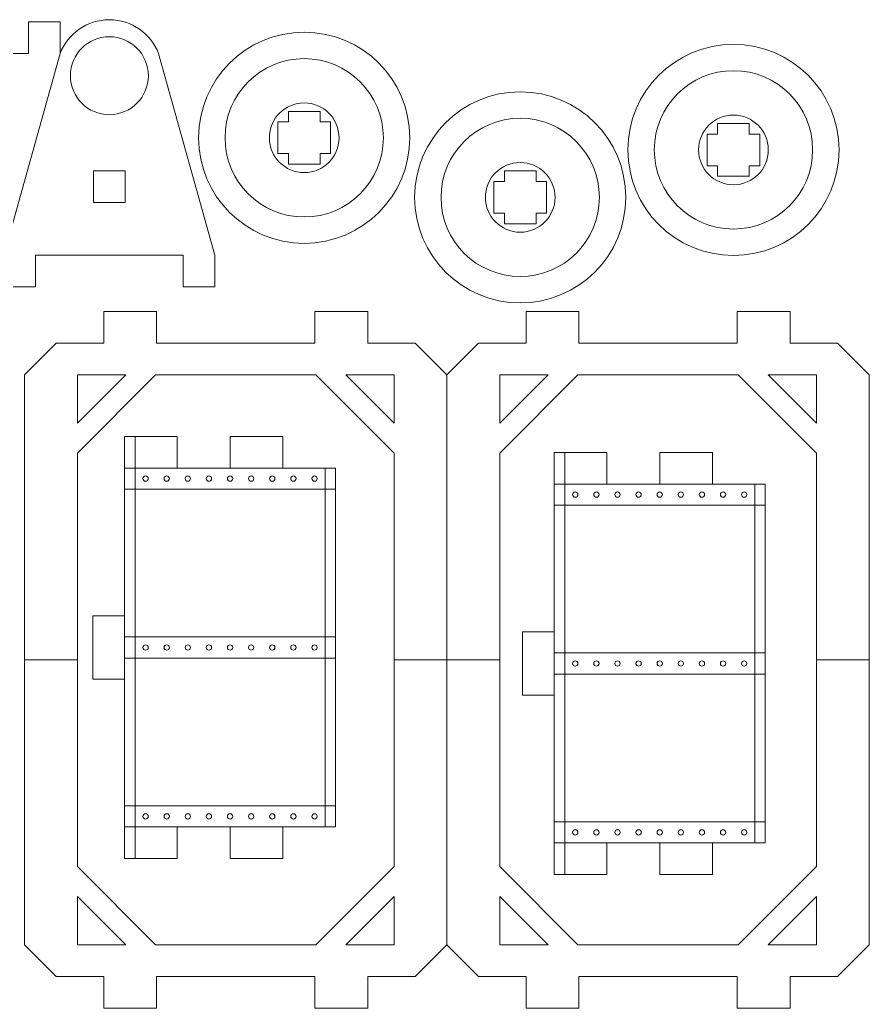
# Model space of a CAD drawing. Header units: millimetres. Extents: x -150 to 148, y 4 to 100.
# Drawn here: x 67.6 to 148, y 4.2 to 97.9 of the extents above; entities that cross this region are included whole.
import ezdxf

# ---------------------------------------------------------------- set-up
doc = ezdxf.new("R2010")
doc.units = ezdxf.units.MM
doc.header["$MEASUREMENT"] = 0
doc.layers.add('cut', color=7, linetype='Continuous')
doc.layers.add('cut light', color=7, linetype='Continuous')

msp = doc.modelspace()

# ---------------------------------------------------------------- linework, layer by layer
at = {"layer": 'cut', "lineweight": 0}
msp.add_lwpolyline([(74.5559, 80.5828), (77.5559, 80.5828), (77.5559, 83.5828), (74.5559, 83.5828), (74.5559, 80.5828)], close=True, dxfattribs=at)
for centre in [(94.5099, 86.7027), (135.1683, 85.5555), (114.971, 81.0582)]:
    msp.add_ellipse(centre, major_axis=(0, 10), ratio=1, dxfattribs=at)
for points, knots in [([(66.0554, 75.5828), (65.3322, 73.7119), (63.5164, 72.3848), (61.3903, 72.3848), (61.3903, 72.3848), (59.2643, 72.3848), (57.4484, 73.7119), (56.7252, 75.5828), (56.7252, 75.5828), (56.7252, 75.5828), (56.7247, 75.5828), (56.7247, 75.5828), (56.7247, 75.5828), (56.7247, 75.5828), (51.3903, 94.6848), (51.3903, 94.6848), (51.3903, 94.6848), (51.3903, 94.6848), (51.3903, 97.6848), (51.3903, 97.6848), (51.3903, 97.6848), (51.3903, 97.6848), (54.3903, 97.6848), (54.3903, 97.6848), (54.3903, 97.6848), (54.3903, 97.6848), (54.3903, 94.6848), (54.3903, 94.6848), (54.3903, 94.6848), (54.3903, 94.6848), (68.3903, 94.6848), (68.3903, 94.6848), (68.3903, 94.6848), (68.3903, 94.6848), (68.3903, 97.6848), (68.3903, 97.6848), (68.3903, 97.6848), (68.3903, 97.6848), (71.3903, 97.6848), (71.3903, 97.6848), (71.3903, 97.6848), (71.3903, 97.6848), (71.3903, 94.6848), (71.3903, 94.6848), (71.3903, 94.6848), (71.3903, 94.6848), (66.0559, 75.5828), (66.0559, 75.5828), (66.0559, 75.5828), (66.0559, 75.5828), (66.0554, 75.5828), (66.0554, 75.5828)], [0, 0, 0, 0, 0.0714286, 0.0714286, 0.0714286, 0.0714286, 0.1428571, 0.1428571, 0.1428571, 0.1428571, 0.2142857, 0.2142857, 0.2142857, 0.2142857, 0.2857143, 0.2857143, 0.2857143, 0.2857143, 0.3571429, 0.3571429, 0.3571429, 0.3571429, 0.4285714, 0.4285714, 0.4285714, 0.4285714, 0.5, 0.5, 0.5, 0.5, 0.5714286, 0.5714286, 0.5714286, 0.5714286, 0.6428571, 0.6428571, 0.6428571, 0.6428571, 0.7142857, 0.7142857, 0.7142857, 0.7142857, 0.7857143, 0.7857143, 0.7857143, 0.7857143, 0.8571429, 0.8571429, 0.8571429, 0.8571429, 1, 1, 1, 1]), ([(71.3908, 94.6848), (72.114, 96.5557), (73.9298, 97.8828), (76.0559, 97.8828), (76.0559, 97.8828), (78.1819, 97.8828), (79.9978, 96.5557), (80.721, 94.6848), (80.721, 94.6848), (80.721, 94.6848), (80.7215, 94.6848), (80.7215, 94.6848), (80.7215, 94.6848), (80.7215, 94.6848), (86.0559, 75.5828), (86.0559, 75.5828), (86.0559, 75.5828), (86.0559, 75.5828), (86.0559, 72.5828), (86.0559, 72.5828), (86.0559, 72.5828), (86.0559, 72.5828), (83.0559, 72.5828), (83.0559, 72.5828), (83.0559, 72.5828), (83.0559, 72.5828), (83.0559, 75.5828), (83.0559, 75.5828), (83.0559, 75.5828), (83.0559, 75.5828), (69.0559, 75.5828), (69.0559, 75.5828), (69.0559, 75.5828), (69.0559, 75.5828), (69.0559, 72.5828), (69.0559, 72.5828), (69.0559, 72.5828), (69.0559, 72.5828), (66.0559, 72.5828), (66.0559, 72.5828), (66.0559, 72.5828), (66.0559, 72.5828), (66.0559, 75.5828), (66.0559, 75.5828), (66.0559, 75.5828), (66.0559, 75.5828), (71.3903, 94.6848), (71.3903, 94.6848), (71.3903, 94.6848), (71.3903, 94.6848), (71.3908, 94.6848), (71.3908, 94.6848)], [0, 0, 0, 0, 0.0714286, 0.0714286, 0.0714286, 0.0714286, 0.1428571, 0.1428571, 0.1428571, 0.1428571, 0.2142857, 0.2142857, 0.2142857, 0.2142857, 0.2857143, 0.2857143, 0.2857143, 0.2857143, 0.3571429, 0.3571429, 0.3571429, 0.3571429, 0.4285714, 0.4285714, 0.4285714, 0.4285714, 0.5, 0.5, 0.5, 0.5, 0.5714286, 0.5714286, 0.5714286, 0.5714286, 0.6428571, 0.6428571, 0.6428571, 0.6428571, 0.7142857, 0.7142857, 0.7142857, 0.7142857, 0.7857143, 0.7857143, 0.7857143, 0.7857143, 0.8571429, 0.8571429, 0.8571429, 0.8571429, 1, 1, 1, 1]), ([(76.0559, 88.8878), (74.0153, 88.8878), (72.3609, 90.542), (72.3609, 92.5828), (72.3609, 92.5828), (72.3609, 94.6236), (74.0153, 96.2778), (76.0559, 96.2778), (76.0559, 96.2778), (78.0965, 96.2778), (79.7509, 94.6236), (79.7509, 92.5828), (79.7509, 92.5828), (79.7509, 90.542), (78.0965, 88.8878), (76.0559, 88.8878)], [0, 0, 0, 0, 0.2, 0.2, 0.2, 0.2, 0.4, 0.4, 0.4, 0.4, 0.6, 0.6, 0.6, 0.6, 1, 1, 1, 1]), ([(93.0099, 89.2027), (93.0099, 89.2027), (96.0099, 89.2027), (96.0099, 89.2027), (96.0099, 89.2027), (96.0099, 89.2027), (96.0099, 88.2027), (96.0099, 88.2027), (96.0099, 88.2027), (96.0099, 88.2027), (97.0099, 88.2027), (97.0099, 88.2027), (97.0099, 88.2027), (97.0099, 88.2027), (97.0099, 85.2027), (97.0099, 85.2027), (97.0099, 85.2027), (97.0099, 85.2027), (96.0099, 85.2027), (96.0099, 85.2027), (96.0099, 85.2027), (96.0099, 85.2027), (96.0099, 84.2027), (96.0099, 84.2027), (96.0099, 84.2027), (96.0099, 84.2027), (93.0099, 84.2027), (93.0099, 84.2027), (93.0099, 84.2027), (93.0099, 84.2027), (93.0099, 85.2027), (93.0099, 85.2027), (93.0099, 85.2027), (93.0099, 85.2027), (92.0099, 85.2027), (92.0099, 85.2027), (92.0099, 85.2027), (92.0099, 85.2027), (92.0099, 88.2027), (92.0099, 88.2027), (92.0099, 88.2027), (92.0099, 88.2027), (93.0099, 88.2027), (93.0099, 88.2027), (93.0099, 88.2027), (93.0099, 88.2027), (93.0099, 89.2027), (93.0099, 89.2027)], [0, 0, 0, 0, 0.0769231, 0.0769231, 0.0769231, 0.0769231, 0.1538462, 0.1538462, 0.1538462, 0.1538462, 0.2307692, 0.2307692, 0.2307692, 0.2307692, 0.3076923, 0.3076923, 0.3076923, 0.3076923, 0.3846154, 0.3846154, 0.3846154, 0.3846154, 0.4615385, 0.4615385, 0.4615385, 0.4615385, 0.5384615, 0.5384615, 0.5384615, 0.5384615, 0.6153846, 0.6153846, 0.6153846, 0.6153846, 0.6923077, 0.6923077, 0.6923077, 0.6923077, 0.7692308, 0.7692308, 0.7692308, 0.7692308, 0.8461538, 0.8461538, 0.8461538, 0.8461538, 1, 1, 1, 1]), ([(133.6683, 88.0555), (133.6683, 88.0555), (136.6683, 88.0555), (136.6683, 88.0555), (136.6683, 88.0555), (136.6683, 88.0555), (136.6683, 87.0555), (136.6683, 87.0555), (136.6683, 87.0555), (136.6683, 87.0555), (137.6683, 87.0555), (137.6683, 87.0555), (137.6683, 87.0555), (137.6683, 87.0555), (137.6683, 84.0555), (137.6683, 84.0555), (137.6683, 84.0555), (137.6683, 84.0555), (136.6683, 84.0555), (136.6683, 84.0555), (136.6683, 84.0555), (136.6683, 84.0555), (136.6683, 83.0555), (136.6683, 83.0555), (136.6683, 83.0555), (136.6683, 83.0555), (133.6683, 83.0555), (133.6683, 83.0555), (133.6683, 83.0555), (133.6683, 83.0555), (133.6683, 84.0555), (133.6683, 84.0555), (133.6683, 84.0555), (133.6683, 84.0555), (132.6683, 84.0555), (132.6683, 84.0555), (132.6683, 84.0555), (132.6683, 84.0555), (132.6683, 87.0555), (132.6683, 87.0555), (132.6683, 87.0555), (132.6683, 87.0555), (133.6683, 87.0555), (133.6683, 87.0555), (133.6683, 87.0555), (133.6683, 87.0555), (133.6683, 88.0555), (133.6683, 88.0555)], [0, 0, 0, 0, 0.0769231, 0.0769231, 0.0769231, 0.0769231, 0.1538462, 0.1538462, 0.1538462, 0.1538462, 0.2307692, 0.2307692, 0.2307692, 0.2307692, 0.3076923, 0.3076923, 0.3076923, 0.3076923, 0.3846154, 0.3846154, 0.3846154, 0.3846154, 0.4615385, 0.4615385, 0.4615385, 0.4615385, 0.5384615, 0.5384615, 0.5384615, 0.5384615, 0.6153846, 0.6153846, 0.6153846, 0.6153846, 0.6923077, 0.6923077, 0.6923077, 0.6923077, 0.7692308, 0.7692308, 0.7692308, 0.7692308, 0.8461538, 0.8461538, 0.8461538, 0.8461538, 1, 1, 1, 1]), ([(113.471, 83.5582), (113.471, 83.5582), (116.471, 83.5582), (116.471, 83.5582), (116.471, 83.5582), (116.471, 83.5582), (116.471, 82.5582), (116.471, 82.5582), (116.471, 82.5582), (116.471, 82.5582), (117.471, 82.5582), (117.471, 82.5582), (117.471, 82.5582), (117.471, 82.5582), (117.471, 79.5582), (117.471, 79.5582), (117.471, 79.5582), (117.471, 79.5582), (116.471, 79.5582), (116.471, 79.5582), (116.471, 79.5582), (116.471, 79.5582), (116.471, 78.5582), (116.471, 78.5582), (116.471, 78.5582), (116.471, 78.5582), (113.471, 78.5582), (113.471, 78.5582), (113.471, 78.5582), (113.471, 78.5582), (113.471, 79.5582), (113.471, 79.5582), (113.471, 79.5582), (113.471, 79.5582), (112.471, 79.5582), (112.471, 79.5582), (112.471, 79.5582), (112.471, 79.5582), (112.471, 82.5582), (112.471, 82.5582), (112.471, 82.5582), (112.471, 82.5582), (113.471, 82.5582), (113.471, 82.5582), (113.471, 82.5582), (113.471, 82.5582), (113.471, 83.5582), (113.471, 83.5582)], [0, 0, 0, 0, 0.0769231, 0.0769231, 0.0769231, 0.0769231, 0.1538462, 0.1538462, 0.1538462, 0.1538462, 0.2307692, 0.2307692, 0.2307692, 0.2307692, 0.3076923, 0.3076923, 0.3076923, 0.3076923, 0.3846154, 0.3846154, 0.3846154, 0.3846154, 0.4615385, 0.4615385, 0.4615385, 0.4615385, 0.5384615, 0.5384615, 0.5384615, 0.5384615, 0.6153846, 0.6153846, 0.6153846, 0.6153846, 0.6923077, 0.6923077, 0.6923077, 0.6923077, 0.7692308, 0.7692308, 0.7692308, 0.7692308, 0.8461538, 0.8461538, 0.8461538, 0.8461538, 1, 1, 1, 1]), ([(108.0276, 37.2398), (108.0276, 37.2398), (103.0276, 37.2398), (103.0276, 37.2398), (103.0276, 37.2398), (103.0276, 37.2398), (103.0276, 56.8256), (103.0276, 56.8256), (103.0276, 56.8256), (103.0276, 56.8256), (95.6134, 64.2398), (95.6134, 64.2398), (95.6134, 64.2398), (95.6134, 64.2398), (80.4418, 64.2398), (80.4418, 64.2398), (80.4418, 64.2398), (80.4418, 64.2398), (73.0276, 56.8256), (73.0276, 56.8256), (73.0276, 56.8256), (73.0276, 56.8256), (73.0276, 37.2398), (73.0276, 37.2398), (73.0276, 37.2398), (73.0276, 37.2398), (68.0276, 37.2398), (68.0276, 37.2398), (68.0276, 37.2398), (68.0276, 37.2398), (68.0276, 64.2398), (68.0276, 64.2398), (68.0276, 64.2398), (68.0276, 64.2398), (71.0276, 67.2398), (71.0276, 67.2398), (71.0276, 67.2398), (71.0276, 67.2398), (73.0276, 67.2398), (73.0276, 67.2398), (73.0276, 67.2398), (73.0276, 67.2398), (75.5276, 67.2398), (75.5276, 67.2398), (75.5276, 67.2398), (75.5276, 67.2398), (75.5276, 70.2398), (75.5276, 70.2398), (75.5276, 70.2398), (75.5276, 70.2398), (80.5276, 70.2398), (80.5276, 70.2398), (80.5276, 70.2398), (80.5276, 70.2398), (80.5276, 67.2398), (80.5276, 67.2398), (80.5276, 67.2398), (80.5276, 67.2398), (95.5276, 67.2398), (95.5276, 67.2398), (95.5276, 67.2398), (95.5276, 67.2398), (95.5276, 70.2398), (95.5276, 70.2398), (95.5276, 70.2398), (95.5276, 70.2398), (100.5276, 70.2398), (100.5276, 70.2398), (100.5276, 70.2398), (100.5276, 70.2398), (100.5276, 67.2398), (100.5276, 67.2398), (100.5276, 67.2398), (100.5276, 67.2398), (103.0276, 67.2398), (103.0276, 67.2398), (103.0276, 67.2398), (103.0276, 67.2398), (105.0276, 67.2398), (105.0276, 67.2398), (105.0276, 67.2398), (105.0276, 67.2398), (108.0276, 64.2398), (108.0276, 64.2398), (108.0276, 64.2398), (108.0276, 64.2398), (108.0276, 37.2398), (108.0276, 37.2398)], [0, 0, 0, 0, 0.0434783, 0.0434783, 0.0434783, 0.0434783, 0.0869565, 0.0869565, 0.0869565, 0.0869565, 0.1304348, 0.1304348, 0.1304348, 0.1304348, 0.173913, 0.173913, 0.173913, 0.173913, 0.2173913, 0.2173913, 0.2173913, 0.2173913, 0.2608696, 0.2608696, 0.2608696, 0.2608696, 0.3043478, 0.3043478, 0.3043478, 0.3043478, 0.3478261, 0.3478261, 0.3478261, 0.3478261, 0.3913043, 0.3913043, 0.3913043, 0.3913043, 0.4347826, 0.4347826, 0.4347826, 0.4347826, 0.4782609, 0.4782609, 0.4782609, 0.4782609, 0.5217391, 0.5217391, 0.5217391, 0.5217391, 0.5652174, 0.5652174, 0.5652174, 0.5652174, 0.6086957, 0.6086957, 0.6086957, 0.6086957, 0.6521739, 0.6521739, 0.6521739, 0.6521739, 0.6956522, 0.6956522, 0.6956522, 0.6956522, 0.7391304, 0.7391304, 0.7391304, 0.7391304, 0.7826087, 0.7826087, 0.7826087, 0.7826087, 0.826087, 0.826087, 0.826087, 0.826087, 0.8695652, 0.8695652, 0.8695652, 0.8695652, 0.9130435, 0.9130435, 0.9130435, 0.9130435, 1, 1, 1, 1]), ([(148.0277, 37.2397), (148.0277, 37.2397), (143.0277, 37.2397), (143.0277, 37.2397), (143.0277, 37.2397), (143.0277, 37.2397), (143.0277, 56.8255), (143.0277, 56.8255), (143.0277, 56.8255), (143.0277, 56.8255), (135.6135, 64.2397), (135.6135, 64.2397), (135.6135, 64.2397), (135.6135, 64.2397), (120.4419, 64.2397), (120.4419, 64.2397), (120.4419, 64.2397), (120.4419, 64.2397), (113.0277, 56.8255), (113.0277, 56.8255), (113.0277, 56.8255), (113.0277, 56.8255), (113.0277, 37.2397), (113.0277, 37.2397), (113.0277, 37.2397), (113.0277, 37.2397), (108.0277, 37.2397), (108.0277, 37.2397), (108.0277, 37.2397), (108.0277, 37.2397), (108.0277, 64.2397), (108.0277, 64.2397), (108.0277, 64.2397), (108.0277, 64.2397), (111.0277, 67.2397), (111.0277, 67.2397), (111.0277, 67.2397), (111.0277, 67.2397), (113.0277, 67.2397), (113.0277, 67.2397), (113.0277, 67.2397), (113.0277, 67.2397), (115.5277, 67.2397), (115.5277, 67.2397), (115.5277, 67.2397), (115.5277, 67.2397), (115.5277, 70.2397), (115.5277, 70.2397), (115.5277, 70.2397), (115.5277, 70.2397), (120.5277, 70.2397), (120.5277, 70.2397), (120.5277, 70.2397), (120.5277, 70.2397), (120.5277, 67.2397), (120.5277, 67.2397), (120.5277, 67.2397), (120.5277, 67.2397), (135.5277, 67.2397), (135.5277, 67.2397), (135.5277, 67.2397), (135.5277, 67.2397), (135.5277, 70.2397), (135.5277, 70.2397), (135.5277, 70.2397), (135.5277, 70.2397), (140.5277, 70.2397), (140.5277, 70.2397), (140.5277, 70.2397), (140.5277, 70.2397), (140.5277, 67.2397), (140.5277, 67.2397), (140.5277, 67.2397), (140.5277, 67.2397), (143.0277, 67.2397), (143.0277, 67.2397), (143.0277, 67.2397), (143.0277, 67.2397), (145.0277, 67.2397), (145.0277, 67.2397), (145.0277, 67.2397), (145.0277, 67.2397), (148.0277, 64.2397), (148.0277, 64.2397), (148.0277, 64.2397), (148.0277, 64.2397), (148.0277, 37.2397), (148.0277, 37.2397)], [0, 0, 0, 0, 0.0434783, 0.0434783, 0.0434783, 0.0434783, 0.0869565, 0.0869565, 0.0869565, 0.0869565, 0.1304348, 0.1304348, 0.1304348, 0.1304348, 0.173913, 0.173913, 0.173913, 0.173913, 0.2173913, 0.2173913, 0.2173913, 0.2173913, 0.2608696, 0.2608696, 0.2608696, 0.2608696, 0.3043478, 0.3043478, 0.3043478, 0.3043478, 0.3478261, 0.3478261, 0.3478261, 0.3478261, 0.3913043, 0.3913043, 0.3913043, 0.3913043, 0.4347826, 0.4347826, 0.4347826, 0.4347826, 0.4782609, 0.4782609, 0.4782609, 0.4782609, 0.5217391, 0.5217391, 0.5217391, 0.5217391, 0.5652174, 0.5652174, 0.5652174, 0.5652174, 0.6086957, 0.6086957, 0.6086957, 0.6086957, 0.6521739, 0.6521739, 0.6521739, 0.6521739, 0.6956522, 0.6956522, 0.6956522, 0.6956522, 0.7391304, 0.7391304, 0.7391304, 0.7391304, 0.7826087, 0.7826087, 0.7826087, 0.7826087, 0.826087, 0.826087, 0.826087, 0.826087, 0.8695652, 0.8695652, 0.8695652, 0.8695652, 0.9130435, 0.9130435, 0.9130435, 0.9130435, 1, 1, 1, 1]), ([(77.6134, 64.2398), (77.6134, 64.2398), (73.0276, 64.2398), (73.0276, 64.2398), (73.0276, 64.2398), (73.0276, 64.2398), (73.0276, 59.654), (73.0276, 59.654), (73.0276, 59.654), (73.0276, 59.654), (77.6134, 64.2398), (77.6134, 64.2398)], [0, 0, 0, 0, 0.25, 0.25, 0.25, 0.25, 0.5, 0.5, 0.5, 0.5, 1, 1, 1, 1]), ([(103.0276, 59.654), (103.0276, 59.654), (103.0276, 64.2398), (103.0276, 64.2398), (103.0276, 64.2398), (103.0276, 64.2398), (98.4418, 64.2398), (98.4418, 64.2398), (98.4418, 64.2398), (98.4418, 64.2398), (103.0276, 59.654), (103.0276, 59.654)], [0, 0, 0, 0, 0.25, 0.25, 0.25, 0.25, 0.5, 0.5, 0.5, 0.5, 1, 1, 1, 1]), ([(117.6135, 64.2397), (117.6135, 64.2397), (113.0277, 64.2397), (113.0277, 64.2397), (113.0277, 64.2397), (113.0277, 64.2397), (113.0277, 59.6539), (113.0277, 59.6539), (113.0277, 59.6539), (113.0277, 59.6539), (117.6135, 64.2397), (117.6135, 64.2397)], [0, 0, 0, 0, 0.25, 0.25, 0.25, 0.25, 0.5, 0.5, 0.5, 0.5, 1, 1, 1, 1]), ([(143.0277, 59.6539), (143.0277, 59.6539), (143.0277, 64.2397), (143.0277, 64.2397), (143.0277, 64.2397), (143.0277, 64.2397), (138.4419, 64.2397), (138.4419, 64.2397), (138.4419, 64.2397), (138.4419, 64.2397), (143.0277, 59.6539), (143.0277, 59.6539)], [0, 0, 0, 0, 0.25, 0.25, 0.25, 0.25, 0.5, 0.5, 0.5, 0.5, 1, 1, 1, 1]), ([(74.49, 41.4137), (74.49, 41.4137), (77.49, 41.4137), (77.49, 41.4137), (77.49, 41.4137), (77.49, 41.4137), (77.49, 58.4137), (77.49, 58.4137), (77.49, 58.4137), (77.49, 58.4137), (82.49, 58.4137), (82.49, 58.4137), (82.49, 58.4137), (82.49, 58.4137), (82.49, 55.4137), (82.49, 55.4137), (82.49, 55.4137), (82.49, 55.4137), (87.49, 55.4137), (87.49, 55.4137), (87.49, 55.4137), (87.49, 55.4137), (87.49, 58.4137), (87.49, 58.4137), (87.49, 58.4137), (87.49, 58.4137), (92.49, 58.4137), (92.49, 58.4137), (92.49, 58.4137), (92.49, 58.4137), (92.49, 55.4137), (92.49, 55.4137), (92.49, 55.4137), (92.49, 55.4137), (97.49, 55.4137), (97.49, 55.4137), (97.49, 55.4137), (97.49, 55.4137), (97.49, 21.4137), (97.49, 21.4137), (97.49, 21.4137), (97.49, 21.4137), (92.49, 21.4137), (92.49, 21.4137), (92.49, 21.4137), (92.49, 21.4137), (92.49, 18.4137), (92.49, 18.4137), (92.49, 18.4137), (92.49, 18.4137), (87.49, 18.4137), (87.49, 18.4137), (87.49, 18.4137), (87.49, 18.4137), (87.49, 21.4137), (87.49, 21.4137), (87.49, 21.4137), (87.49, 21.4137), (82.49, 21.4137), (82.49, 21.4137), (82.49, 21.4137), (82.49, 21.4137), (82.49, 18.4137), (82.49, 18.4137), (82.49, 18.4137), (82.49, 18.4137), (77.49, 18.4137), (77.49, 18.4137), (77.49, 18.4137), (77.49, 18.4137), (77.49, 35.4137), (77.49, 35.4137), (77.49, 35.4137), (77.49, 35.4137), (74.49, 35.4137), (74.49, 35.4137), (74.49, 35.4137), (74.49, 35.4137), (74.49, 41.4137), (74.49, 41.4137)], [0, 0, 0, 0, 0.047619, 0.047619, 0.047619, 0.047619, 0.0952381, 0.0952381, 0.0952381, 0.0952381, 0.1428571, 0.1428571, 0.1428571, 0.1428571, 0.1904762, 0.1904762, 0.1904762, 0.1904762, 0.2380952, 0.2380952, 0.2380952, 0.2380952, 0.2857143, 0.2857143, 0.2857143, 0.2857143, 0.3333333, 0.3333333, 0.3333333, 0.3333333, 0.3809524, 0.3809524, 0.3809524, 0.3809524, 0.4285714, 0.4285714, 0.4285714, 0.4285714, 0.4761905, 0.4761905, 0.4761905, 0.4761905, 0.5238095, 0.5238095, 0.5238095, 0.5238095, 0.5714286, 0.5714286, 0.5714286, 0.5714286, 0.6190476, 0.6190476, 0.6190476, 0.6190476, 0.6666667, 0.6666667, 0.6666667, 0.6666667, 0.7142857, 0.7142857, 0.7142857, 0.7142857, 0.7619048, 0.7619048, 0.7619048, 0.7619048, 0.8095238, 0.8095238, 0.8095238, 0.8095238, 0.8571429, 0.8571429, 0.8571429, 0.8571429, 0.9047619, 0.9047619, 0.9047619, 0.9047619, 1, 1, 1, 1]), ([(115.1846, 39.8997), (115.1846, 39.8997), (118.1846, 39.8997), (118.1846, 39.8997), (118.1846, 39.8997), (118.1846, 39.8997), (118.1846, 56.8997), (118.1846, 56.8997), (118.1846, 56.8997), (118.1846, 56.8997), (123.1846, 56.8997), (123.1846, 56.8997), (123.1846, 56.8997), (123.1846, 56.8997), (123.1846, 53.8997), (123.1846, 53.8997), (123.1846, 53.8997), (123.1846, 53.8997), (128.1846, 53.8997), (128.1846, 53.8997), (128.1846, 53.8997), (128.1846, 53.8997), (128.1846, 56.8997), (128.1846, 56.8997), (128.1846, 56.8997), (128.1846, 56.8997), (133.1846, 56.8997), (133.1846, 56.8997), (133.1846, 56.8997), (133.1846, 56.8997), (133.1846, 53.8997), (133.1846, 53.8997), (133.1846, 53.8997), (133.1846, 53.8997), (138.1846, 53.8997), (138.1846, 53.8997), (138.1846, 53.8997), (138.1846, 53.8997), (138.1846, 19.8997), (138.1846, 19.8997), (138.1846, 19.8997), (138.1846, 19.8997), (133.1846, 19.8997), (133.1846, 19.8997), (133.1846, 19.8997), (133.1846, 19.8997), (133.1846, 16.8997), (133.1846, 16.8997), (133.1846, 16.8997), (133.1846, 16.8997), (128.1846, 16.8997), (128.1846, 16.8997), (128.1846, 16.8997), (128.1846, 16.8997), (128.1846, 19.8997), (128.1846, 19.8997), (128.1846, 19.8997), (128.1846, 19.8997), (123.1846, 19.8997), (123.1846, 19.8997), (123.1846, 19.8997), (123.1846, 19.8997), (123.1846, 16.8997), (123.1846, 16.8997), (123.1846, 16.8997), (123.1846, 16.8997), (118.1846, 16.8997), (118.1846, 16.8997), (118.1846, 16.8997), (118.1846, 16.8997), (118.1846, 33.8997), (118.1846, 33.8997), (118.1846, 33.8997), (118.1846, 33.8997), (115.1846, 33.8997), (115.1846, 33.8997), (115.1846, 33.8997), (115.1846, 33.8997), (115.1846, 39.8997), (115.1846, 39.8997)], [0, 0, 0, 0, 0.047619, 0.047619, 0.047619, 0.047619, 0.0952381, 0.0952381, 0.0952381, 0.0952381, 0.1428571, 0.1428571, 0.1428571, 0.1428571, 0.1904762, 0.1904762, 0.1904762, 0.1904762, 0.2380952, 0.2380952, 0.2380952, 0.2380952, 0.2857143, 0.2857143, 0.2857143, 0.2857143, 0.3333333, 0.3333333, 0.3333333, 0.3333333, 0.3809524, 0.3809524, 0.3809524, 0.3809524, 0.4285714, 0.4285714, 0.4285714, 0.4285714, 0.4761905, 0.4761905, 0.4761905, 0.4761905, 0.5238095, 0.5238095, 0.5238095, 0.5238095, 0.5714286, 0.5714286, 0.5714286, 0.5714286, 0.6190476, 0.6190476, 0.6190476, 0.6190476, 0.6666667, 0.6666667, 0.6666667, 0.6666667, 0.7142857, 0.7142857, 0.7142857, 0.7142857, 0.7619048, 0.7619048, 0.7619048, 0.7619048, 0.8095238, 0.8095238, 0.8095238, 0.8095238, 0.8571429, 0.8571429, 0.8571429, 0.8571429, 0.9047619, 0.9047619, 0.9047619, 0.9047619, 1, 1, 1, 1]), ([(68.0276, 37.2398), (68.0276, 37.2398), (73.0276, 37.2398), (73.0276, 37.2398), (73.0276, 37.2398), (73.0276, 37.2398), (73.0276, 17.654), (73.0276, 17.654), (73.0276, 17.654), (73.0276, 17.654), (80.4418, 10.2398), (80.4418, 10.2398), (80.4418, 10.2398), (80.4418, 10.2398), (95.6134, 10.2398), (95.6134, 10.2398), (95.6134, 10.2398), (95.6134, 10.2398), (103.0276, 17.654), (103.0276, 17.654), (103.0276, 17.654), (103.0276, 17.654), (103.0276, 37.2398), (103.0276, 37.2398), (103.0276, 37.2398), (103.0276, 37.2398), (108.0276, 37.2398), (108.0276, 37.2398), (108.0276, 37.2398), (108.0276, 37.2398), (108.0276, 10.2398), (108.0276, 10.2398), (108.0276, 10.2398), (108.0276, 10.2398), (105.0276, 7.2398), (105.0276, 7.2398), (105.0276, 7.2398), (105.0276, 7.2398), (103.0276, 7.2398), (103.0276, 7.2398), (103.0276, 7.2398), (103.0276, 7.2398), (100.5276, 7.2398), (100.5276, 7.2398), (100.5276, 7.2398), (100.5276, 7.2398), (100.5276, 4.2398), (100.5276, 4.2398), (100.5276, 4.2398), (100.5276, 4.2398), (95.5276, 4.2398), (95.5276, 4.2398), (95.5276, 4.2398), (95.5276, 4.2398), (95.5276, 7.2398), (95.5276, 7.2398), (95.5276, 7.2398), (95.5276, 7.2398), (80.5276, 7.2398), (80.5276, 7.2398), (80.5276, 7.2398), (80.5276, 7.2398), (80.5276, 4.2398), (80.5276, 4.2398), (80.5276, 4.2398), (80.5276, 4.2398), (75.5276, 4.2398), (75.5276, 4.2398), (75.5276, 4.2398), (75.5276, 4.2398), (75.5276, 7.2398), (75.5276, 7.2398), (75.5276, 7.2398), (75.5276, 7.2398), (73.0276, 7.2398), (73.0276, 7.2398), (73.0276, 7.2398), (73.0276, 7.2398), (71.0276, 7.2398), (71.0276, 7.2398), (71.0276, 7.2398), (71.0276, 7.2398), (68.0276, 10.2398), (68.0276, 10.2398), (68.0276, 10.2398), (68.0276, 10.2398), (68.0276, 37.2398), (68.0276, 37.2398)], [0, 0, 0, 0, 0.0434783, 0.0434783, 0.0434783, 0.0434783, 0.0869565, 0.0869565, 0.0869565, 0.0869565, 0.1304348, 0.1304348, 0.1304348, 0.1304348, 0.173913, 0.173913, 0.173913, 0.173913, 0.2173913, 0.2173913, 0.2173913, 0.2173913, 0.2608696, 0.2608696, 0.2608696, 0.2608696, 0.3043478, 0.3043478, 0.3043478, 0.3043478, 0.3478261, 0.3478261, 0.3478261, 0.3478261, 0.3913043, 0.3913043, 0.3913043, 0.3913043, 0.4347826, 0.4347826, 0.4347826, 0.4347826, 0.4782609, 0.4782609, 0.4782609, 0.4782609, 0.5217391, 0.5217391, 0.5217391, 0.5217391, 0.5652174, 0.5652174, 0.5652174, 0.5652174, 0.6086957, 0.6086957, 0.6086957, 0.6086957, 0.6521739, 0.6521739, 0.6521739, 0.6521739, 0.6956522, 0.6956522, 0.6956522, 0.6956522, 0.7391304, 0.7391304, 0.7391304, 0.7391304, 0.7826087, 0.7826087, 0.7826087, 0.7826087, 0.826087, 0.826087, 0.826087, 0.826087, 0.8695652, 0.8695652, 0.8695652, 0.8695652, 0.9130435, 0.9130435, 0.9130435, 0.9130435, 1, 1, 1, 1]), ([(108.0277, 37.2397), (108.0277, 37.2397), (113.0277, 37.2397), (113.0277, 37.2397), (113.0277, 37.2397), (113.0277, 37.2397), (113.0277, 17.6539), (113.0277, 17.6539), (113.0277, 17.6539), (113.0277, 17.6539), (120.4419, 10.2397), (120.4419, 10.2397), (120.4419, 10.2397), (120.4419, 10.2397), (135.6135, 10.2397), (135.6135, 10.2397), (135.6135, 10.2397), (135.6135, 10.2397), (143.0277, 17.6539), (143.0277, 17.6539), (143.0277, 17.6539), (143.0277, 17.6539), (143.0277, 37.2397), (143.0277, 37.2397), (143.0277, 37.2397), (143.0277, 37.2397), (148.0277, 37.2397), (148.0277, 37.2397), (148.0277, 37.2397), (148.0277, 37.2397), (148.0277, 10.2397), (148.0277, 10.2397), (148.0277, 10.2397), (148.0277, 10.2397), (145.0277, 7.2397), (145.0277, 7.2397), (145.0277, 7.2397), (145.0277, 7.2397), (143.0277, 7.2397), (143.0277, 7.2397), (143.0277, 7.2397), (143.0277, 7.2397), (140.5277, 7.2397), (140.5277, 7.2397), (140.5277, 7.2397), (140.5277, 7.2397), (140.5277, 4.2397), (140.5277, 4.2397), (140.5277, 4.2397), (140.5277, 4.2397), (135.5277, 4.2397), (135.5277, 4.2397), (135.5277, 4.2397), (135.5277, 4.2397), (135.5277, 7.2397), (135.5277, 7.2397), (135.5277, 7.2397), (135.5277, 7.2397), (120.5277, 7.2397), (120.5277, 7.2397), (120.5277, 7.2397), (120.5277, 7.2397), (120.5277, 4.2397), (120.5277, 4.2397), (120.5277, 4.2397), (120.5277, 4.2397), (115.5277, 4.2397), (115.5277, 4.2397), (115.5277, 4.2397), (115.5277, 4.2397), (115.5277, 7.2397), (115.5277, 7.2397), (115.5277, 7.2397), (115.5277, 7.2397), (113.0277, 7.2397), (113.0277, 7.2397), (113.0277, 7.2397), (113.0277, 7.2397), (111.0277, 7.2397), (111.0277, 7.2397), (111.0277, 7.2397), (111.0277, 7.2397), (108.0277, 10.2397), (108.0277, 10.2397), (108.0277, 10.2397), (108.0277, 10.2397), (108.0277, 37.2397), (108.0277, 37.2397)], [0, 0, 0, 0, 0.0434783, 0.0434783, 0.0434783, 0.0434783, 0.0869565, 0.0869565, 0.0869565, 0.0869565, 0.1304348, 0.1304348, 0.1304348, 0.1304348, 0.173913, 0.173913, 0.173913, 0.173913, 0.2173913, 0.2173913, 0.2173913, 0.2173913, 0.2608696, 0.2608696, 0.2608696, 0.2608696, 0.3043478, 0.3043478, 0.3043478, 0.3043478, 0.3478261, 0.3478261, 0.3478261, 0.3478261, 0.3913043, 0.3913043, 0.3913043, 0.3913043, 0.4347826, 0.4347826, 0.4347826, 0.4347826, 0.4782609, 0.4782609, 0.4782609, 0.4782609, 0.5217391, 0.5217391, 0.5217391, 0.5217391, 0.5652174, 0.5652174, 0.5652174, 0.5652174, 0.6086957, 0.6086957, 0.6086957, 0.6086957, 0.6521739, 0.6521739, 0.6521739, 0.6521739, 0.6956522, 0.6956522, 0.6956522, 0.6956522, 0.7391304, 0.7391304, 0.7391304, 0.7391304, 0.7826087, 0.7826087, 0.7826087, 0.7826087, 0.826087, 0.826087, 0.826087, 0.826087, 0.8695652, 0.8695652, 0.8695652, 0.8695652, 0.9130435, 0.9130435, 0.9130435, 0.9130435, 1, 1, 1, 1]), ([(73.0276, 14.8256), (73.0276, 14.8256), (73.0276, 10.2398), (73.0276, 10.2398), (73.0276, 10.2398), (73.0276, 10.2398), (77.6134, 10.2398), (77.6134, 10.2398), (77.6134, 10.2398), (77.6134, 10.2398), (73.0276, 14.8256), (73.0276, 14.8256)], [0, 0, 0, 0, 0.25, 0.25, 0.25, 0.25, 0.5, 0.5, 0.5, 0.5, 1, 1, 1, 1]), ([(98.4418, 10.2398), (98.4418, 10.2398), (103.0276, 10.2398), (103.0276, 10.2398), (103.0276, 10.2398), (103.0276, 10.2398), (103.0276, 14.8256), (103.0276, 14.8256), (103.0276, 14.8256), (103.0276, 14.8256), (98.4418, 10.2398), (98.4418, 10.2398)], [0, 0, 0, 0, 0.25, 0.25, 0.25, 0.25, 0.5, 0.5, 0.5, 0.5, 1, 1, 1, 1]), ([(113.0277, 14.8255), (113.0277, 14.8255), (113.0277, 10.2397), (113.0277, 10.2397), (113.0277, 10.2397), (113.0277, 10.2397), (117.6135, 10.2397), (117.6135, 10.2397), (117.6135, 10.2397), (117.6135, 10.2397), (113.0277, 14.8255), (113.0277, 14.8255)], [0, 0, 0, 0, 0.25, 0.25, 0.25, 0.25, 0.5, 0.5, 0.5, 0.5, 1, 1, 1, 1]), ([(138.4419, 10.2397), (138.4419, 10.2397), (143.0277, 10.2397), (143.0277, 10.2397), (143.0277, 10.2397), (143.0277, 10.2397), (143.0277, 14.8255), (143.0277, 14.8255), (143.0277, 14.8255), (143.0277, 14.8255), (138.4419, 10.2397), (138.4419, 10.2397)], [0, 0, 0, 0, 0.25, 0.25, 0.25, 0.25, 0.5, 0.5, 0.5, 0.5, 1, 1, 1, 1])]:
    msp.add_open_spline(points, degree=3, knots=knots, dxfattribs=at)
at = {"layer": 'cut light', "color": 5, "lineweight": 0}
msp.add_lwpolyline([(118.1846, 16.8997), (119.1846, 16.8997), (119.1846, 56.8997), (118.1846, 56.8997), (118.1846, 16.8997)], close=True, dxfattribs=at)
for centre, major_axis in [((94.5099, 86.7027), (0, 7.5)), ((135.1683, 85.5555), (0, 7.5)), ((94.5099, 86.7027), (0, 3.2999)), ((114.971, 81.0582), (0, 7.5)), ((135.1683, 85.5555), (0, 3.2999)), ((114.971, 81.0582), (0, 3.2999))]:
    msp.add_ellipse(centre, major_axis=major_axis, ratio=1, dxfattribs=at)
for points in [[(78.49, 58.4137), (78.49, 58.4137), (77.49, 58.4137), (77.49, 58.4137), (77.49, 58.4137), (77.49, 58.4137), (77.49, 18.4137), (77.49, 18.4137), (77.49, 18.4137), (77.49, 18.4137), (78.49, 18.4137), (78.49, 18.4137), (78.49, 18.4137), (78.49, 18.4137), (78.49, 58.4137), (78.49, 58.4137)], [(77.49, 55.4137), (77.49, 55.4137), (97.49, 55.4137), (97.49, 55.4137), (97.49, 55.4137), (97.49, 55.4137), (97.49, 53.4137), (97.49, 53.4137), (97.49, 53.4137), (97.49, 53.4137), (77.49, 53.4137), (77.49, 53.4137), (77.49, 53.4137), (77.49, 53.4137), (77.49, 55.4137), (77.49, 55.4137)], [(97.49, 55.4137), (97.49, 55.4137), (96.49, 55.4137), (96.49, 55.4137), (96.49, 55.4137), (96.49, 55.4137), (96.49, 21.4137), (96.49, 21.4137), (96.49, 21.4137), (96.49, 21.4137), (97.49, 21.4137), (97.49, 21.4137), (97.49, 21.4137), (97.49, 21.4137), (97.49, 55.4137), (97.49, 55.4137)], [(79.49, 54.6637), (79.6281, 54.6637), (79.74, 54.5518), (79.74, 54.4137), (79.74, 54.4137), (79.74, 54.2756), (79.6281, 54.1637), (79.49, 54.1637), (79.49, 54.1637), (79.3519, 54.1637), (79.24, 54.2756), (79.24, 54.4137), (79.24, 54.4137), (79.24, 54.5518), (79.3519, 54.6637), (79.49, 54.6637)], [(81.49, 54.6637), (81.6281, 54.6637), (81.74, 54.5518), (81.74, 54.4137), (81.74, 54.4137), (81.74, 54.2756), (81.6281, 54.1637), (81.49, 54.1637), (81.49, 54.1637), (81.3519, 54.1637), (81.24, 54.2756), (81.24, 54.4137), (81.24, 54.4137), (81.24, 54.5518), (81.3519, 54.6637), (81.49, 54.6637)], [(83.49, 54.6637), (83.6281, 54.6637), (83.74, 54.5518), (83.74, 54.4137), (83.74, 54.4137), (83.74, 54.2756), (83.6281, 54.1637), (83.49, 54.1637), (83.49, 54.1637), (83.3519, 54.1637), (83.24, 54.2756), (83.24, 54.4137), (83.24, 54.4137), (83.24, 54.5518), (83.3519, 54.6637), (83.49, 54.6637)], [(85.49, 54.6637), (85.6281, 54.6637), (85.74, 54.5518), (85.74, 54.4137), (85.74, 54.4137), (85.74, 54.2756), (85.6281, 54.1637), (85.49, 54.1637), (85.49, 54.1637), (85.3519, 54.1637), (85.24, 54.2756), (85.24, 54.4137), (85.24, 54.4137), (85.24, 54.5518), (85.3519, 54.6637), (85.49, 54.6637)], [(87.49, 54.6637), (87.6281, 54.6637), (87.74, 54.5518), (87.74, 54.4137), (87.74, 54.4137), (87.74, 54.2756), (87.6281, 54.1637), (87.49, 54.1637), (87.49, 54.1637), (87.3519, 54.1637), (87.24, 54.2756), (87.24, 54.4137), (87.24, 54.4137), (87.24, 54.5518), (87.3519, 54.6637), (87.49, 54.6637)], [(89.49, 54.6637), (89.6281, 54.6637), (89.74, 54.5518), (89.74, 54.4137), (89.74, 54.4137), (89.74, 54.2756), (89.6281, 54.1637), (89.49, 54.1637), (89.49, 54.1637), (89.3519, 54.1637), (89.24, 54.2756), (89.24, 54.4137), (89.24, 54.4137), (89.24, 54.5518), (89.3519, 54.6637), (89.49, 54.6637)], [(91.49, 54.6637), (91.6281, 54.6637), (91.74, 54.5518), (91.74, 54.4137), (91.74, 54.4137), (91.74, 54.2756), (91.6281, 54.1637), (91.49, 54.1637), (91.49, 54.1637), (91.3519, 54.1637), (91.24, 54.2756), (91.24, 54.4137), (91.24, 54.4137), (91.24, 54.5518), (91.3519, 54.6637), (91.49, 54.6637)], [(93.49, 54.6637), (93.6281, 54.6637), (93.74, 54.5518), (93.74, 54.4137), (93.74, 54.4137), (93.74, 54.2756), (93.6281, 54.1637), (93.49, 54.1637), (93.49, 54.1637), (93.3519, 54.1637), (93.24, 54.2756), (93.24, 54.4137), (93.24, 54.4137), (93.24, 54.5518), (93.3519, 54.6637), (93.49, 54.6637)], [(95.49, 54.6637), (95.6281, 54.6637), (95.74, 54.5518), (95.74, 54.4137), (95.74, 54.4137), (95.74, 54.2756), (95.6281, 54.1637), (95.49, 54.1637), (95.49, 54.1637), (95.3519, 54.1637), (95.24, 54.2756), (95.24, 54.4137), (95.24, 54.4137), (95.24, 54.5518), (95.3519, 54.6637), (95.49, 54.6637)], [(118.1846, 53.8997), (118.1846, 53.8997), (138.1846, 53.8997), (138.1846, 53.8997), (138.1846, 53.8997), (138.1846, 53.8997), (138.1846, 51.8997), (138.1846, 51.8997), (138.1846, 51.8997), (138.1846, 51.8997), (118.1846, 51.8997), (118.1846, 51.8997), (118.1846, 51.8997), (118.1846, 51.8997), (118.1846, 53.8997), (118.1846, 53.8997)], [(138.1846, 53.8997), (138.1846, 53.8997), (137.1846, 53.8997), (137.1846, 53.8997), (137.1846, 53.8997), (137.1846, 53.8997), (137.1846, 19.8997), (137.1846, 19.8997), (137.1846, 19.8997), (137.1846, 19.8997), (138.1846, 19.8997), (138.1846, 19.8997), (138.1846, 19.8997), (138.1846, 19.8997), (138.1846, 53.8997), (138.1846, 53.8997)], [(120.1846, 53.1497), (120.3227, 53.1497), (120.4346, 53.0378), (120.4346, 52.8997), (120.4346, 52.8997), (120.4346, 52.7616), (120.3227, 52.6497), (120.1846, 52.6497), (120.1846, 52.6497), (120.0465, 52.6497), (119.9346, 52.7616), (119.9346, 52.8997), (119.9346, 52.8997), (119.9346, 53.0378), (120.0465, 53.1497), (120.1846, 53.1497)], [(122.1846, 53.1497), (122.3227, 53.1497), (122.4346, 53.0378), (122.4346, 52.8997), (122.4346, 52.8997), (122.4346, 52.7616), (122.3227, 52.6497), (122.1846, 52.6497), (122.1846, 52.6497), (122.0465, 52.6497), (121.9346, 52.7616), (121.9346, 52.8997), (121.9346, 52.8997), (121.9346, 53.0378), (122.0465, 53.1497), (122.1846, 53.1497)], [(124.1846, 53.1497), (124.3227, 53.1497), (124.4346, 53.0378), (124.4346, 52.8997), (124.4346, 52.8997), (124.4346, 52.7616), (124.3227, 52.6497), (124.1846, 52.6497), (124.1846, 52.6497), (124.0465, 52.6497), (123.9346, 52.7616), (123.9346, 52.8997), (123.9346, 52.8997), (123.9346, 53.0378), (124.0465, 53.1497), (124.1846, 53.1497)], [(126.1846, 53.1497), (126.3227, 53.1497), (126.4346, 53.0378), (126.4346, 52.8997), (126.4346, 52.8997), (126.4346, 52.7616), (126.3227, 52.6497), (126.1846, 52.6497), (126.1846, 52.6497), (126.0465, 52.6497), (125.9346, 52.7616), (125.9346, 52.8997), (125.9346, 52.8997), (125.9346, 53.0378), (126.0465, 53.1497), (126.1846, 53.1497)], [(128.1846, 53.1497), (128.3227, 53.1497), (128.4346, 53.0378), (128.4346, 52.8997), (128.4346, 52.8997), (128.4346, 52.7616), (128.3227, 52.6497), (128.1846, 52.6497), (128.1846, 52.6497), (128.0465, 52.6497), (127.9346, 52.7616), (127.9346, 52.8997), (127.9346, 52.8997), (127.9346, 53.0378), (128.0465, 53.1497), (128.1846, 53.1497)], [(130.1846, 53.1497), (130.3227, 53.1497), (130.4346, 53.0378), (130.4346, 52.8997), (130.4346, 52.8997), (130.4346, 52.7616), (130.3227, 52.6497), (130.1846, 52.6497), (130.1846, 52.6497), (130.0465, 52.6497), (129.9346, 52.7616), (129.9346, 52.8997), (129.9346, 52.8997), (129.9346, 53.0378), (130.0465, 53.1497), (130.1846, 53.1497)], [(132.1846, 53.1497), (132.3227, 53.1497), (132.4346, 53.0378), (132.4346, 52.8997), (132.4346, 52.8997), (132.4346, 52.7616), (132.3227, 52.6497), (132.1846, 52.6497), (132.1846, 52.6497), (132.0465, 52.6497), (131.9346, 52.7616), (131.9346, 52.8997), (131.9346, 52.8997), (131.9346, 53.0378), (132.0465, 53.1497), (132.1846, 53.1497)], [(134.1846, 53.1497), (134.3227, 53.1497), (134.4346, 53.0378), (134.4346, 52.8997), (134.4346, 52.8997), (134.4346, 52.7616), (134.3227, 52.6497), (134.1846, 52.6497), (134.1846, 52.6497), (134.0465, 52.6497), (133.9346, 52.7616), (133.9346, 52.8997), (133.9346, 52.8997), (133.9346, 53.0378), (134.0465, 53.1497), (134.1846, 53.1497)], [(136.1846, 53.1497), (136.3227, 53.1497), (136.4346, 53.0378), (136.4346, 52.8997), (136.4346, 52.8997), (136.4346, 52.7616), (136.3227, 52.6497), (136.1846, 52.6497), (136.1846, 52.6497), (136.0465, 52.6497), (135.9346, 52.7616), (135.9346, 52.8997), (135.9346, 52.8997), (135.9346, 53.0378), (136.0465, 53.1497), (136.1846, 53.1497)], [(77.49, 39.4137), (77.49, 39.4137), (97.49, 39.4137), (97.49, 39.4137), (97.49, 39.4137), (97.49, 39.4137), (97.49, 37.4137), (97.49, 37.4137), (97.49, 37.4137), (97.49, 37.4137), (77.49, 37.4137), (77.49, 37.4137), (77.49, 37.4137), (77.49, 37.4137), (77.49, 39.4137), (77.49, 39.4137)], [(79.49, 38.6637), (79.6281, 38.6637), (79.74, 38.5518), (79.74, 38.4137), (79.74, 38.4137), (79.74, 38.2756), (79.6281, 38.1637), (79.49, 38.1637), (79.49, 38.1637), (79.3519, 38.1637), (79.24, 38.2756), (79.24, 38.4137), (79.24, 38.4137), (79.24, 38.5518), (79.3519, 38.6637), (79.49, 38.6637)], [(81.49, 38.6637), (81.6281, 38.6637), (81.74, 38.5518), (81.74, 38.4137), (81.74, 38.4137), (81.74, 38.2756), (81.6281, 38.1637), (81.49, 38.1637), (81.49, 38.1637), (81.3519, 38.1637), (81.24, 38.2756), (81.24, 38.4137), (81.24, 38.4137), (81.24, 38.5518), (81.3519, 38.6637), (81.49, 38.6637)], [(83.49, 38.6637), (83.6281, 38.6637), (83.74, 38.5518), (83.74, 38.4137), (83.74, 38.4137), (83.74, 38.2756), (83.6281, 38.1637), (83.49, 38.1637), (83.49, 38.1637), (83.3519, 38.1637), (83.24, 38.2756), (83.24, 38.4137), (83.24, 38.4137), (83.24, 38.5518), (83.3519, 38.6637), (83.49, 38.6637)], [(85.49, 38.6637), (85.6281, 38.6637), (85.74, 38.5518), (85.74, 38.4137), (85.74, 38.4137), (85.74, 38.2756), (85.6281, 38.1637), (85.49, 38.1637), (85.49, 38.1637), (85.3519, 38.1637), (85.24, 38.2756), (85.24, 38.4137), (85.24, 38.4137), (85.24, 38.5518), (85.3519, 38.6637), (85.49, 38.6637)], [(87.49, 38.6637), (87.6281, 38.6637), (87.74, 38.5518), (87.74, 38.4137), (87.74, 38.4137), (87.74, 38.2756), (87.6281, 38.1637), (87.49, 38.1637), (87.49, 38.1637), (87.3519, 38.1637), (87.24, 38.2756), (87.24, 38.4137), (87.24, 38.4137), (87.24, 38.5518), (87.3519, 38.6637), (87.49, 38.6637)], [(89.49, 38.6637), (89.6281, 38.6637), (89.74, 38.5518), (89.74, 38.4137), (89.74, 38.4137), (89.74, 38.2756), (89.6281, 38.1637), (89.49, 38.1637), (89.49, 38.1637), (89.3519, 38.1637), (89.24, 38.2756), (89.24, 38.4137), (89.24, 38.4137), (89.24, 38.5518), (89.3519, 38.6637), (89.49, 38.6637)], [(91.49, 38.6637), (91.6281, 38.6637), (91.74, 38.5518), (91.74, 38.4137), (91.74, 38.4137), (91.74, 38.2756), (91.6281, 38.1637), (91.49, 38.1637), (91.49, 38.1637), (91.3519, 38.1637), (91.24, 38.2756), (91.24, 38.4137), (91.24, 38.4137), (91.24, 38.5518), (91.3519, 38.6637), (91.49, 38.6637)], [(93.49, 38.6637), (93.6281, 38.6637), (93.74, 38.5518), (93.74, 38.4137), (93.74, 38.4137), (93.74, 38.2756), (93.6281, 38.1637), (93.49, 38.1637), (93.49, 38.1637), (93.3519, 38.1637), (93.24, 38.2756), (93.24, 38.4137), (93.24, 38.4137), (93.24, 38.5518), (93.3519, 38.6637), (93.49, 38.6637)], [(95.49, 38.6637), (95.6281, 38.6637), (95.74, 38.5518), (95.74, 38.4137), (95.74, 38.4137), (95.74, 38.2756), (95.6281, 38.1637), (95.49, 38.1637), (95.49, 38.1637), (95.3519, 38.1637), (95.24, 38.2756), (95.24, 38.4137), (95.24, 38.4137), (95.24, 38.5518), (95.3519, 38.6637), (95.49, 38.6637)], [(118.1846, 37.8997), (118.1846, 37.8997), (138.1846, 37.8997), (138.1846, 37.8997), (138.1846, 37.8997), (138.1846, 37.8997), (138.1846, 35.8997), (138.1846, 35.8997), (138.1846, 35.8997), (138.1846, 35.8997), (118.1846, 35.8997), (118.1846, 35.8997), (118.1846, 35.8997), (118.1846, 35.8997), (118.1846, 37.8997), (118.1846, 37.8997)], [(120.1846, 37.1497), (120.3227, 37.1497), (120.4346, 37.0378), (120.4346, 36.8997), (120.4346, 36.8997), (120.4346, 36.7616), (120.3227, 36.6497), (120.1846, 36.6497), (120.1846, 36.6497), (120.0465, 36.6497), (119.9346, 36.7616), (119.9346, 36.8997), (119.9346, 36.8997), (119.9346, 37.0378), (120.0465, 37.1497), (120.1846, 37.1497)], [(122.1846, 37.1497), (122.3227, 37.1497), (122.4346, 37.0378), (122.4346, 36.8997), (122.4346, 36.8997), (122.4346, 36.7616), (122.3227, 36.6497), (122.1846, 36.6497), (122.1846, 36.6497), (122.0465, 36.6497), (121.9346, 36.7616), (121.9346, 36.8997), (121.9346, 36.8997), (121.9346, 37.0378), (122.0465, 37.1497), (122.1846, 37.1497)], [(124.1846, 37.1497), (124.3227, 37.1497), (124.4346, 37.0378), (124.4346, 36.8997), (124.4346, 36.8997), (124.4346, 36.7616), (124.3227, 36.6497), (124.1846, 36.6497), (124.1846, 36.6497), (124.0465, 36.6497), (123.9346, 36.7616), (123.9346, 36.8997), (123.9346, 36.8997), (123.9346, 37.0378), (124.0465, 37.1497), (124.1846, 37.1497)], [(126.1846, 37.1497), (126.3227, 37.1497), (126.4346, 37.0378), (126.4346, 36.8997), (126.4346, 36.8997), (126.4346, 36.7616), (126.3227, 36.6497), (126.1846, 36.6497), (126.1846, 36.6497), (126.0465, 36.6497), (125.9346, 36.7616), (125.9346, 36.8997), (125.9346, 36.8997), (125.9346, 37.0378), (126.0465, 37.1497), (126.1846, 37.1497)], [(128.1846, 37.1497), (128.3227, 37.1497), (128.4346, 37.0378), (128.4346, 36.8997), (128.4346, 36.8997), (128.4346, 36.7616), (128.3227, 36.6497), (128.1846, 36.6497), (128.1846, 36.6497), (128.0465, 36.6497), (127.9346, 36.7616), (127.9346, 36.8997), (127.9346, 36.8997), (127.9346, 37.0378), (128.0465, 37.1497), (128.1846, 37.1497)], [(130.1846, 37.1497), (130.3227, 37.1497), (130.4346, 37.0378), (130.4346, 36.8997), (130.4346, 36.8997), (130.4346, 36.7616), (130.3227, 36.6497), (130.1846, 36.6497), (130.1846, 36.6497), (130.0465, 36.6497), (129.9346, 36.7616), (129.9346, 36.8997), (129.9346, 36.8997), (129.9346, 37.0378), (130.0465, 37.1497), (130.1846, 37.1497)], [(132.1846, 37.1497), (132.3227, 37.1497), (132.4346, 37.0378), (132.4346, 36.8997), (132.4346, 36.8997), (132.4346, 36.7616), (132.3227, 36.6497), (132.1846, 36.6497), (132.1846, 36.6497), (132.0465, 36.6497), (131.9346, 36.7616), (131.9346, 36.8997), (131.9346, 36.8997), (131.9346, 37.0378), (132.0465, 37.1497), (132.1846, 37.1497)], [(134.1846, 37.1497), (134.3227, 37.1497), (134.4346, 37.0378), (134.4346, 36.8997), (134.4346, 36.8997), (134.4346, 36.7616), (134.3227, 36.6497), (134.1846, 36.6497), (134.1846, 36.6497), (134.0465, 36.6497), (133.9346, 36.7616), (133.9346, 36.8997), (133.9346, 36.8997), (133.9346, 37.0378), (134.0465, 37.1497), (134.1846, 37.1497)], [(136.1846, 37.1497), (136.3227, 37.1497), (136.4346, 37.0378), (136.4346, 36.8997), (136.4346, 36.8997), (136.4346, 36.7616), (136.3227, 36.6497), (136.1846, 36.6497), (136.1846, 36.6497), (136.0465, 36.6497), (135.9346, 36.7616), (135.9346, 36.8997), (135.9346, 36.8997), (135.9346, 37.0378), (136.0465, 37.1497), (136.1846, 37.1497)], [(77.49, 23.4137), (77.49, 23.4137), (97.49, 23.4137), (97.49, 23.4137), (97.49, 23.4137), (97.49, 23.4137), (97.49, 21.4137), (97.49, 21.4137), (97.49, 21.4137), (97.49, 21.4137), (77.49, 21.4137), (77.49, 21.4137), (77.49, 21.4137), (77.49, 21.4137), (77.49, 23.4137), (77.49, 23.4137)], [(79.49, 22.6637), (79.6281, 22.6637), (79.74, 22.5518), (79.74, 22.4137), (79.74, 22.4137), (79.74, 22.2756), (79.6281, 22.1637), (79.49, 22.1637), (79.49, 22.1637), (79.3519, 22.1637), (79.24, 22.2756), (79.24, 22.4137), (79.24, 22.4137), (79.24, 22.5518), (79.3519, 22.6637), (79.49, 22.6637)], [(81.49, 22.6637), (81.6281, 22.6637), (81.74, 22.5518), (81.74, 22.4137), (81.74, 22.4137), (81.74, 22.2756), (81.6281, 22.1637), (81.49, 22.1637), (81.49, 22.1637), (81.3519, 22.1637), (81.24, 22.2756), (81.24, 22.4137), (81.24, 22.4137), (81.24, 22.5518), (81.3519, 22.6637), (81.49, 22.6637)], [(83.49, 22.6637), (83.6281, 22.6637), (83.74, 22.5518), (83.74, 22.4137), (83.74, 22.4137), (83.74, 22.2756), (83.6281, 22.1637), (83.49, 22.1637), (83.49, 22.1637), (83.3519, 22.1637), (83.24, 22.2756), (83.24, 22.4137), (83.24, 22.4137), (83.24, 22.5518), (83.3519, 22.6637), (83.49, 22.6637)], [(85.49, 22.6637), (85.6281, 22.6637), (85.74, 22.5518), (85.74, 22.4137), (85.74, 22.4137), (85.74, 22.2756), (85.6281, 22.1637), (85.49, 22.1637), (85.49, 22.1637), (85.3519, 22.1637), (85.24, 22.2756), (85.24, 22.4137), (85.24, 22.4137), (85.24, 22.5518), (85.3519, 22.6637), (85.49, 22.6637)], [(87.49, 22.6637), (87.6281, 22.6637), (87.74, 22.5518), (87.74, 22.4137), (87.74, 22.4137), (87.74, 22.2756), (87.6281, 22.1637), (87.49, 22.1637), (87.49, 22.1637), (87.3519, 22.1637), (87.24, 22.2756), (87.24, 22.4137), (87.24, 22.4137), (87.24, 22.5518), (87.3519, 22.6637), (87.49, 22.6637)], [(89.49, 22.6637), (89.6281, 22.6637), (89.74, 22.5518), (89.74, 22.4137), (89.74, 22.4137), (89.74, 22.2756), (89.6281, 22.1637), (89.49, 22.1637), (89.49, 22.1637), (89.3519, 22.1637), (89.24, 22.2756), (89.24, 22.4137), (89.24, 22.4137), (89.24, 22.5518), (89.3519, 22.6637), (89.49, 22.6637)], [(91.49, 22.6637), (91.6281, 22.6637), (91.74, 22.5518), (91.74, 22.4137), (91.74, 22.4137), (91.74, 22.2756), (91.6281, 22.1637), (91.49, 22.1637), (91.49, 22.1637), (91.3519, 22.1637), (91.24, 22.2756), (91.24, 22.4137), (91.24, 22.4137), (91.24, 22.5518), (91.3519, 22.6637), (91.49, 22.6637)], [(93.49, 22.6637), (93.6281, 22.6637), (93.74, 22.5518), (93.74, 22.4137), (93.74, 22.4137), (93.74, 22.2756), (93.6281, 22.1637), (93.49, 22.1637), (93.49, 22.1637), (93.3519, 22.1637), (93.24, 22.2756), (93.24, 22.4137), (93.24, 22.4137), (93.24, 22.5518), (93.3519, 22.6637), (93.49, 22.6637)], [(95.49, 22.6637), (95.6281, 22.6637), (95.74, 22.5518), (95.74, 22.4137), (95.74, 22.4137), (95.74, 22.2756), (95.6281, 22.1637), (95.49, 22.1637), (95.49, 22.1637), (95.3519, 22.1637), (95.24, 22.2756), (95.24, 22.4137), (95.24, 22.4137), (95.24, 22.5518), (95.3519, 22.6637), (95.49, 22.6637)], [(118.1846, 21.8997), (118.1846, 21.8997), (138.1846, 21.8997), (138.1846, 21.8997), (138.1846, 21.8997), (138.1846, 21.8997), (138.1846, 19.8997), (138.1846, 19.8997), (138.1846, 19.8997), (138.1846, 19.8997), (118.1846, 19.8997), (118.1846, 19.8997), (118.1846, 19.8997), (118.1846, 19.8997), (118.1846, 21.8997), (118.1846, 21.8997)], [(120.1846, 21.1497), (120.3227, 21.1497), (120.4346, 21.0378), (120.4346, 20.8997), (120.4346, 20.8997), (120.4346, 20.7616), (120.3227, 20.6497), (120.1846, 20.6497), (120.1846, 20.6497), (120.0465, 20.6497), (119.9346, 20.7616), (119.9346, 20.8997), (119.9346, 20.8997), (119.9346, 21.0378), (120.0465, 21.1497), (120.1846, 21.1497)], [(122.1846, 21.1497), (122.3227, 21.1497), (122.4346, 21.0378), (122.4346, 20.8997), (122.4346, 20.8997), (122.4346, 20.7616), (122.3227, 20.6497), (122.1846, 20.6497), (122.1846, 20.6497), (122.0465, 20.6497), (121.9346, 20.7616), (121.9346, 20.8997), (121.9346, 20.8997), (121.9346, 21.0378), (122.0465, 21.1497), (122.1846, 21.1497)], [(124.1846, 21.1497), (124.3227, 21.1497), (124.4346, 21.0378), (124.4346, 20.8997), (124.4346, 20.8997), (124.4346, 20.7616), (124.3227, 20.6497), (124.1846, 20.6497), (124.1846, 20.6497), (124.0465, 20.6497), (123.9346, 20.7616), (123.9346, 20.8997), (123.9346, 20.8997), (123.9346, 21.0378), (124.0465, 21.1497), (124.1846, 21.1497)], [(126.1846, 21.1497), (126.3227, 21.1497), (126.4346, 21.0378), (126.4346, 20.8997), (126.4346, 20.8997), (126.4346, 20.7616), (126.3227, 20.6497), (126.1846, 20.6497), (126.1846, 20.6497), (126.0465, 20.6497), (125.9346, 20.7616), (125.9346, 20.8997), (125.9346, 20.8997), (125.9346, 21.0378), (126.0465, 21.1497), (126.1846, 21.1497)], [(128.1846, 21.1497), (128.3227, 21.1497), (128.4346, 21.0378), (128.4346, 20.8997), (128.4346, 20.8997), (128.4346, 20.7616), (128.3227, 20.6497), (128.1846, 20.6497), (128.1846, 20.6497), (128.0465, 20.6497), (127.9346, 20.7616), (127.9346, 20.8997), (127.9346, 20.8997), (127.9346, 21.0378), (128.0465, 21.1497), (128.1846, 21.1497)], [(130.1846, 21.1497), (130.3227, 21.1497), (130.4346, 21.0378), (130.4346, 20.8997), (130.4346, 20.8997), (130.4346, 20.7616), (130.3227, 20.6497), (130.1846, 20.6497), (130.1846, 20.6497), (130.0465, 20.6497), (129.9346, 20.7616), (129.9346, 20.8997), (129.9346, 20.8997), (129.9346, 21.0378), (130.0465, 21.1497), (130.1846, 21.1497)], [(132.1846, 21.1497), (132.3227, 21.1497), (132.4346, 21.0378), (132.4346, 20.8997), (132.4346, 20.8997), (132.4346, 20.7616), (132.3227, 20.6497), (132.1846, 20.6497), (132.1846, 20.6497), (132.0465, 20.6497), (131.9346, 20.7616), (131.9346, 20.8997), (131.9346, 20.8997), (131.9346, 21.0378), (132.0465, 21.1497), (132.1846, 21.1497)], [(134.1846, 21.1497), (134.3227, 21.1497), (134.4346, 21.0378), (134.4346, 20.8997), (134.4346, 20.8997), (134.4346, 20.7616), (134.3227, 20.6497), (134.1846, 20.6497), (134.1846, 20.6497), (134.0465, 20.6497), (133.9346, 20.7616), (133.9346, 20.8997), (133.9346, 20.8997), (133.9346, 21.0378), (134.0465, 21.1497), (134.1846, 21.1497)], [(136.1846, 21.1497), (136.3227, 21.1497), (136.4346, 21.0378), (136.4346, 20.8997), (136.4346, 20.8997), (136.4346, 20.7616), (136.3227, 20.6497), (136.1846, 20.6497), (136.1846, 20.6497), (136.0465, 20.6497), (135.9346, 20.7616), (135.9346, 20.8997), (135.9346, 20.8997), (135.9346, 21.0378), (136.0465, 21.1497), (136.1846, 21.1497)]]:
    msp.add_open_spline(points, degree=3, knots=[0, 0, 0, 0, 0.2, 0.2, 0.2, 0.2, 0.4, 0.4, 0.4, 0.4, 0.6, 0.6, 0.6, 0.6, 1, 1, 1, 1], dxfattribs=at)

doc.saveas('drawing.dxf')
